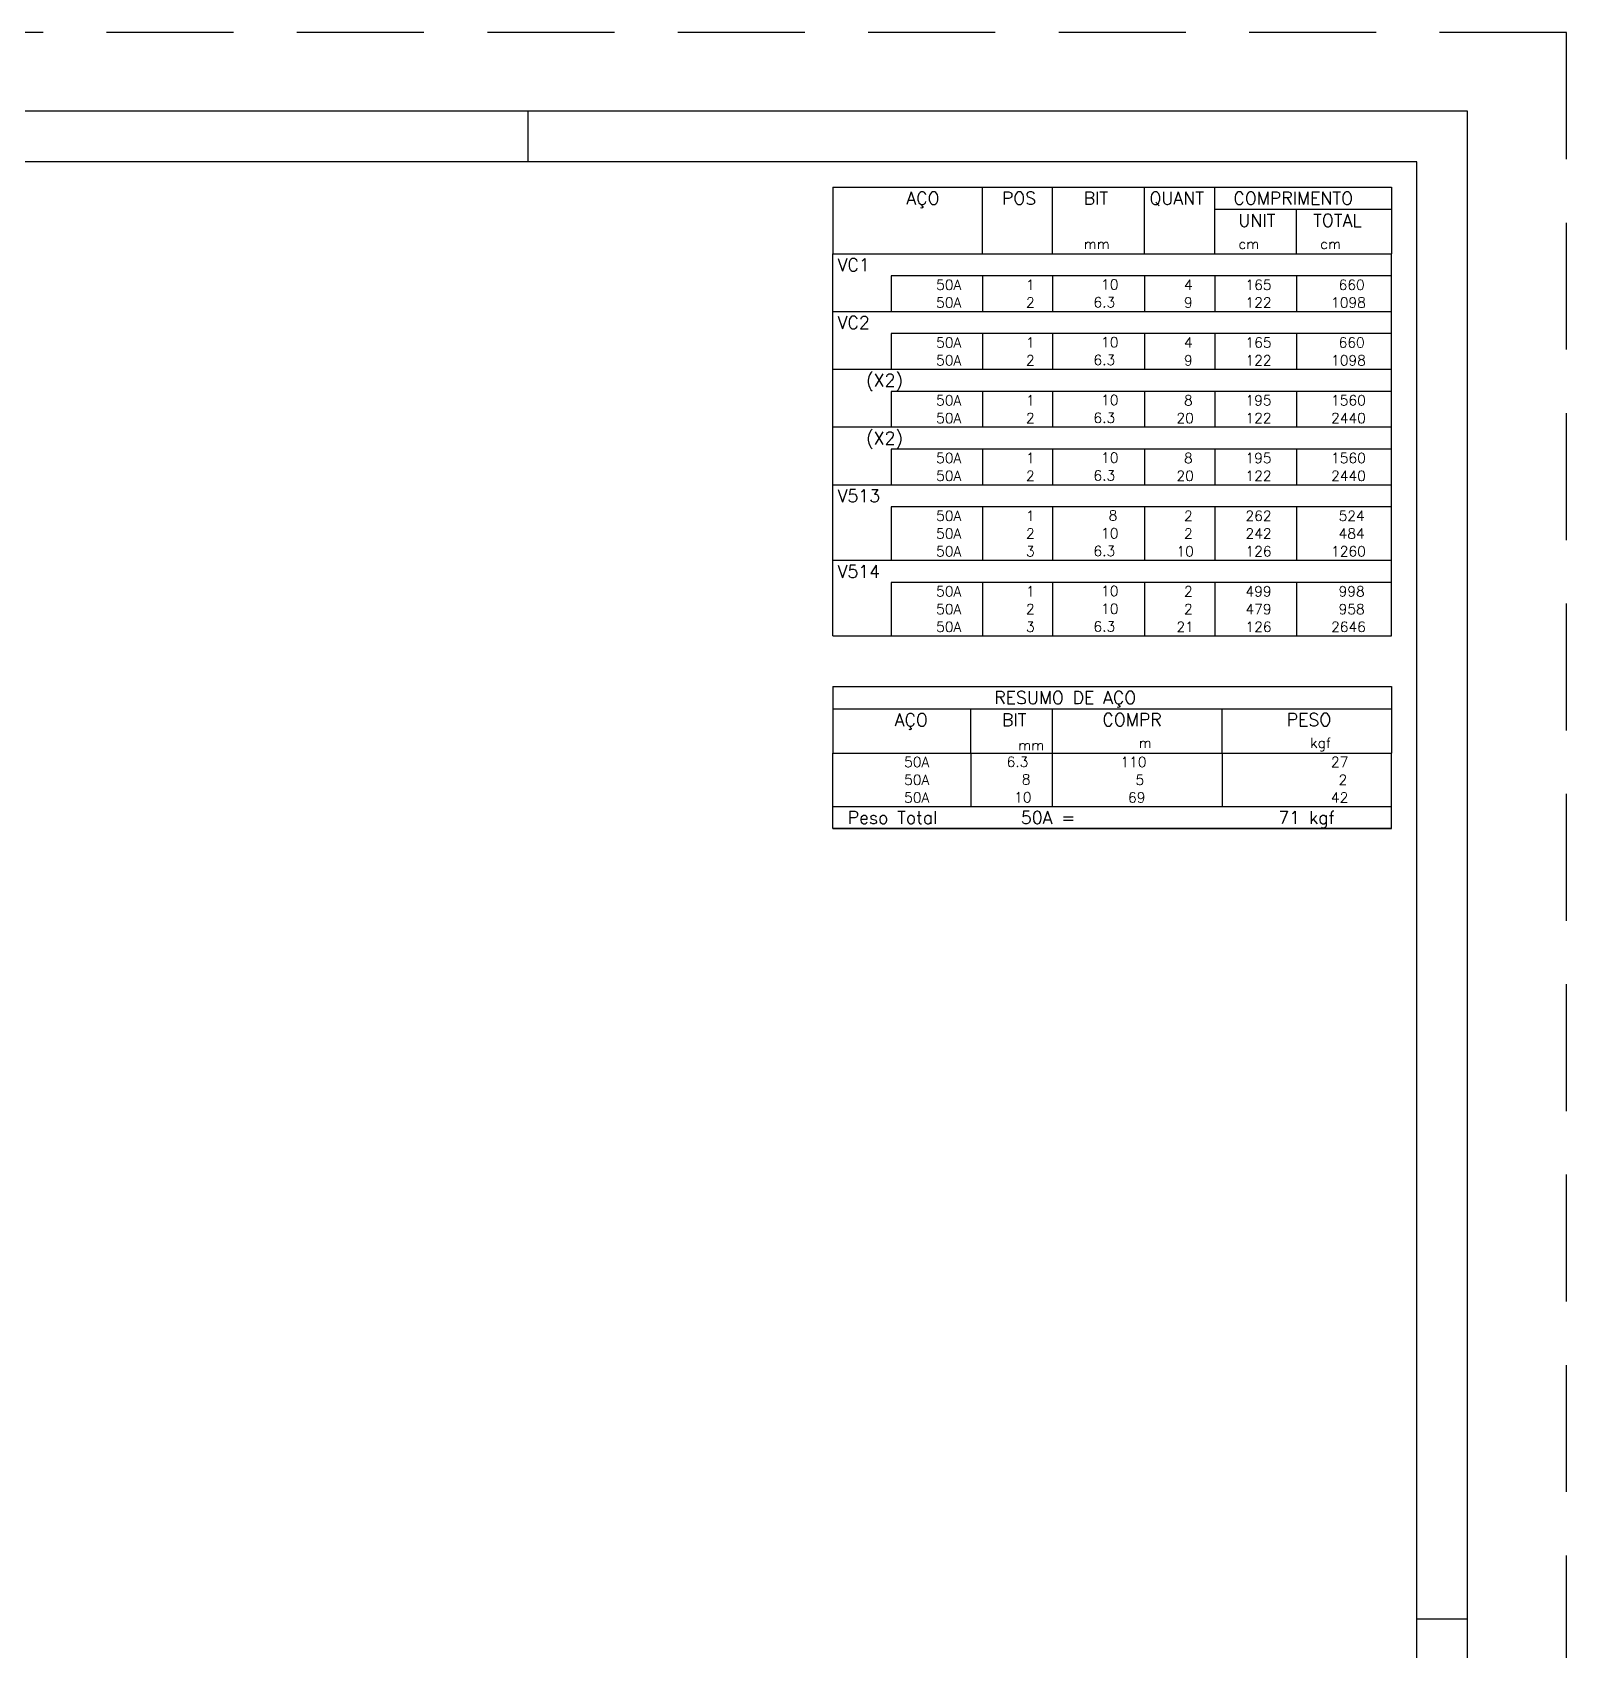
# Model space of a CAD drawing. Extents: x -1.9 to 86, y -1.2 to 61.3.
# Drawn here: x 55.84 to 86.05, y 29.43 to 61.31 of the extents above; entities that cross this region are included whole.
import ezdxf

# ---------------------------------------------------------------- set-up
doc = ezdxf.new("R2010")
doc.units = 0
doc.header["$MEASUREMENT"] = 0
doc.linetypes.add('HIDDEN', pattern=[0.375, 0.25, -0.125])
doc.layers.get('0').update_dxf_attribs({"linetype": 'CONTINUOUS'})
doc.layers.get('Defpoints').update_dxf_attribs({"linetype": 'CONTINUOUS'})
doc.layers.add('ARQ_FOLHA', color=7, linetype='CONTINUOUS')
doc.layers.add('PENA_02', color=2, linetype='CONTINUOUS')
doc.styles.get("Standard").update_dxf_attribs({"font": 'ROMANS.SHX'})

# ---------------------------------------------------------------- blocks, each defined once
blk = doc.blocks.new('FOLHA A1 - 841 X 594')
at = {"layer": 'ARQ_FOLHA', "color": 1}
for p, q in [((-185, 584), (-185, 594)), ((-10, 297), (0, 297))]:
    blk.add_line(p, q, dxfattribs=at)
for points in [[(-841, 0), (0, 0), (0, 594), (-841, 594)], [(-816, 10), (-10, 10), (-10, 584), (-816, 584)]]:
    blk.add_lwpolyline(points, close=True, dxfattribs=at)
at = {"layer": 'Defpoints', "color": 8, "linetype": 'HIDDEN', "ltscale": 100}
blk.add_lwpolyline([(-860.5, 609.5), (-860.5, -15.5), (19.5, -15.5), (19.5, 609.5)], close=True, dxfattribs=at)
blk = doc.blocks.new('*U23')
blk.add_blockref('FOLHA A1 - 841 X 594', (0, 0))

msp = doc.modelspace()

# ---------------------------------------------------------------- linework, layer by layer
at = {"layer": 'PENA_02', "linetype": 'Continuous'}
for p, q in [((71.6, 58.258), (71.6, 56.946)), ((71.6, 58.258), (82.6, 58.258)), ((74.55, 56.946), (74.55, 58.258)), ((75.93, 56.946), (75.93, 58.258)), ((77.74, 56.946), (77.74, 58.258)), ((79.12, 56.946), (79.12, 58.258)), ((82.6, 58.258), (82.6, 56.946)), ((79.12, 57.821), (82.6, 57.821)), ((80.73, 56.946), (80.73, 57.821)), ((71.6, 56.946), (82.6, 56.946)), ((71.6, 56.508), (71.6, 56.946)), ((71.6, 56.946), (82.6, 56.946)), ((82.6, 56.508), (82.6, 56.946)), ((71.6, 56.158), (71.6, 56.508)), ((82.6, 56.508), (72.75, 56.508)), ((72.75, 56.508), (72.75, 56.158)), ((74.55, 56.508), (74.55, 56.158)), ((75.93, 56.508), (75.93, 56.158)), ((77.74, 56.508), (77.74, 56.158)), ((79.12, 56.508), (79.12, 56.158)), ((80.73, 56.508), (80.73, 56.158)), ((82.6, 56.158), (82.6, 56.508)), ((71.6, 55.808), (71.6, 56.158)), ((72.75, 56.158), (72.75, 55.808)), ((74.55, 56.158), (74.55, 55.808)), ((75.93, 56.158), (75.93, 55.808)), ((77.74, 56.158), (77.74, 55.808)), ((79.12, 56.158), (79.12, 55.808)), ((80.73, 56.158), (80.73, 55.808)), ((82.6, 55.808), (82.6, 56.158)), ((71.6, 55.371), (71.6, 55.808)), ((71.6, 55.808), (82.6, 55.808)), ((82.6, 55.371), (82.6, 55.808)), ((71.6, 55.021), (71.6, 55.371)), ((82.6, 55.371), (72.75, 55.371)), ((72.75, 55.371), (72.75, 55.021)), ((74.55, 55.371), (74.55, 55.021)), ((75.93, 55.371), (75.93, 55.021)), ((77.74, 55.371), (77.74, 55.021)), ((79.12, 55.371), (79.12, 55.021)), ((80.73, 55.371), (80.73, 55.021)), ((82.6, 55.021), (82.6, 55.371)), ((71.6, 54.671), (71.6, 55.021)), ((72.75, 55.021), (72.75, 54.671)), ((74.55, 55.021), (74.55, 54.671)), ((75.93, 55.021), (75.93, 54.671)), ((77.74, 55.021), (77.74, 54.671)), ((79.12, 55.021), (79.12, 54.671)), ((80.73, 55.021), (80.73, 54.671)), ((82.6, 54.671), (82.6, 55.021)), ((71.6, 54.233), (71.6, 54.671)), ((71.6, 54.671), (82.6, 54.671)), ((82.6, 54.233), (82.6, 54.671)), ((71.6, 53.883), (71.6, 54.233)), ((82.6, 54.233), (72.75, 54.233)), ((72.75, 54.233), (72.75, 53.883)), ((74.55, 54.233), (74.55, 53.883)), ((75.93, 54.233), (75.93, 53.883)), ((77.74, 54.233), (77.74, 53.883)), ((79.12, 54.233), (79.12, 53.883)), ((80.73, 54.233), (80.73, 53.883)), ((82.6, 53.883), (82.6, 54.233)), ((71.6, 53.533), (71.6, 53.883)), ((72.75, 53.883), (72.75, 53.533)), ((74.55, 53.883), (74.55, 53.533)), ((75.93, 53.883), (75.93, 53.533)), ((77.74, 53.883), (77.74, 53.533)), ((79.12, 53.883), (79.12, 53.533)), ((80.73, 53.883), (80.73, 53.533)), ((82.6, 53.533), (82.6, 53.883)), ((71.6, 53.096), (71.6, 53.533)), ((71.6, 53.533), (82.6, 53.533)), ((82.6, 53.096), (82.6, 53.533)), ((71.6, 52.746), (71.6, 53.096)), ((82.6, 53.096), (72.75, 53.096)), ((72.75, 53.096), (72.75, 52.746)), ((74.55, 53.096), (74.55, 52.746)), ((75.93, 53.096), (75.93, 52.746)), ((77.74, 53.096), (77.74, 52.746)), ((79.12, 53.096), (79.12, 52.746)), ((80.73, 53.096), (80.73, 52.746)), ((82.6, 52.746), (82.6, 53.096)), ((71.6, 52.396), (71.6, 52.746)), ((72.75, 52.746), (72.75, 52.396)), ((74.55, 52.746), (74.55, 52.396)), ((75.93, 52.746), (75.93, 52.396)), ((77.74, 52.746), (77.74, 52.396)), ((79.12, 52.746), (79.12, 52.396)), ((80.73, 52.746), (80.73, 52.396)), ((82.6, 52.396), (82.6, 52.746)), ((71.6, 51.958), (71.6, 52.396)), ((71.6, 52.396), (82.6, 52.396)), ((82.6, 51.958), (82.6, 52.396)), ((71.6, 51.608), (71.6, 51.958)), ((82.6, 51.958), (72.75, 51.958)), ((72.75, 51.958), (72.75, 51.608)), ((74.55, 51.958), (74.55, 51.608)), ((75.93, 51.958), (75.93, 51.608)), ((77.74, 51.958), (77.74, 51.608)), ((79.12, 51.958), (79.12, 51.608)), ((80.73, 51.958), (80.73, 51.608)), ((82.6, 51.608), (82.6, 51.958)), ((71.6, 51.258), (71.6, 51.608)), ((72.75, 51.608), (72.75, 51.258)), ((74.55, 51.608), (74.55, 51.258)), ((75.93, 51.608), (75.93, 51.258)), ((77.74, 51.608), (77.74, 51.258)), ((79.12, 51.608), (79.12, 51.258)), ((80.73, 51.608), (80.73, 51.258)), ((82.6, 51.258), (82.6, 51.608)), ((71.6, 50.908), (71.6, 51.258)), ((72.75, 51.258), (72.75, 50.908)), ((74.55, 51.258), (74.55, 50.908)), ((75.93, 51.258), (75.93, 50.908)), ((77.74, 51.258), (77.74, 50.908)), ((79.12, 51.258), (79.12, 50.908)), ((80.73, 51.258), (80.73, 50.908)), ((82.6, 50.908), (82.6, 51.258)), ((71.6, 50.471), (71.6, 50.908)), ((71.6, 50.908), (82.6, 50.908)), ((82.6, 50.471), (82.6, 50.908)), ((71.6, 50.121), (71.6, 50.471)), ((82.6, 50.471), (72.75, 50.471)), ((72.75, 50.471), (72.75, 50.121)), ((74.55, 50.471), (74.55, 50.121)), ((75.93, 50.471), (75.93, 50.121)), ((77.74, 50.471), (77.74, 50.121)), ((79.12, 50.471), (79.12, 50.121)), ((80.73, 50.471), (80.73, 50.121)), ((82.6, 50.121), (82.6, 50.471)), ((71.6, 49.771), (71.6, 50.121)), ((72.75, 50.121), (72.75, 49.771)), ((74.55, 50.121), (74.55, 49.771)), ((75.93, 50.121), (75.93, 49.771)), ((77.74, 50.121), (77.74, 49.771)), ((79.12, 50.121), (79.12, 49.771)), ((80.73, 50.121), (80.73, 49.771)), ((82.6, 49.771), (82.6, 50.121)), ((71.6, 49.421), (71.6, 49.771)), ((72.75, 49.771), (72.75, 49.421)), ((74.55, 49.771), (74.55, 49.421)), ((75.93, 49.771), (75.93, 49.421)), ((77.74, 49.771), (77.74, 49.421)), ((79.12, 49.771), (79.12, 49.421)), ((80.73, 49.771), (80.73, 49.421)), ((82.6, 49.421), (82.6, 49.771)), ((71.6, 49.421), (82.6, 49.421)), ((71.6, 48.421), (71.6, 47.108)), ((71.6, 48.421), (82.6, 48.421)), ((82.6, 48.421), (82.6, 47.108)), ((71.6, 47.983), (82.6, 47.983)), ((74.32, 47.108), (74.32, 47.983)), ((75.93, 47.108), (75.93, 47.983)), ((79.265, 47.108), (79.265, 47.983)), ((71.6, 47.108), (82.6, 47.108)), ((71.6, 46.758), (71.6, 47.108)), ((74.32, 47.108), (74.32, 46.758)), ((75.93, 46.758), (75.93, 47.108)), ((79.265, 47.108), (79.265, 46.758)), ((82.6, 46.758), (82.6, 47.108)), ((71.6, 46.408), (71.6, 46.758)), ((74.32, 46.758), (74.32, 46.408)), ((75.93, 46.408), (75.93, 46.758)), ((79.265, 46.758), (79.265, 46.408)), ((82.6, 46.408), (82.6, 46.758)), ((71.6, 46.058), (71.6, 46.408)), ((74.32, 46.408), (74.32, 46.058)), ((75.93, 46.058), (75.93, 46.408)), ((79.265, 46.408), (79.265, 46.058)), ((82.6, 46.058), (82.6, 46.408)), ((71.6, 46.058), (82.6, 46.058)), ((71.6, 45.621), (71.6, 46.058)), ((71.6, 46.058), (82.6, 46.058)), ((82.6, 45.621), (82.6, 46.058)), ((82.6, 45.621), (71.6, 45.621)), ((71.6, 45.621), (82.6, 45.621))]:
    msp.add_line(p, q, dxfattribs=at)

# ---------------------------------------------------------------- block references
at = {"xscale": 0.09999999999999938, "yscale": 0.09999999999999938, "zscale": 0.09999999999999938}
msp.add_blockref('*U23', (84.1, 0.356), dxfattribs=at)

# ---------------------------------------------------------------- texts
at = {"layer": 'PENA_02', "linetype": 'Continuous'}
for s, height, p in [('AÇO', 0.25, (73.05, 57.914)), ('POS', 0.25, (74.93, 57.914)), ('BIT', 0.25, (76.54, 57.914)), ('QUANT', 0.25, (77.836, 57.914)), ('COMPRIMENTO', 0.25, (79.489, 57.914)), ('UNIT', 0.25, (79.587, 57.477)), ('TOTAL', 0.25, (81.059, 57.477)), ('mm', 0.2, (76.54, 57.039)), ('cm', 0.2, (79.587, 57.039)), ('cm', 0.2, (81.197, 57.039)), ('VC1', 0.25, (71.696, 56.602)), ('     50A', 0.2, (72.89, 56.233)), ('  1', 0.2, (75.13, 56.233)), ('     10', 0.2, (76.137, 56.239)), ('    4', 0.2, (77.92, 56.233)), ('    165', 0.2, (79.13, 56.233)), ('    660', 0.2, (80.964, 56.233)), ('     50A', 0.2, (72.89, 55.883)), ('  2', 0.2, (75.13, 55.883)), ('    6.3', 0.2, (76.137, 55.889)), ('    9', 0.2, (77.92, 55.883)), ('    122', 0.2, (79.13, 55.883)), ('   1098', 0.2, (80.964, 55.883)), ('VC2', 0.25, (71.696, 55.464)), ('     50A', 0.2, (72.89, 55.096)), ('  1', 0.2, (75.13, 55.096)), ('     10', 0.2, (76.137, 55.102)), ('    4', 0.2, (77.92, 55.096)), ('    165', 0.2, (79.13, 55.096)), ('    660', 0.2, (80.964, 55.096)), ('     50A', 0.2, (72.89, 54.746)), ('  2', 0.2, (75.13, 54.746)), ('    6.3', 0.2, (76.137, 54.752)), ('    9', 0.2, (77.92, 54.746)), ('    122', 0.2, (79.13, 54.746)), ('   1098', 0.2, (80.964, 54.746)), ('   (X2)', 0.25, (71.696, 54.327)), ('     50A', 0.2, (72.89, 53.958)), ('  1', 0.2, (75.13, 53.958)), ('     10', 0.2, (76.137, 53.964)), ('    8', 0.2, (77.92, 53.958)), ('    195', 0.2, (79.13, 53.958)), ('   1560', 0.2, (80.964, 53.958)), ('     50A', 0.2, (72.89, 53.608)), ('  2', 0.2, (75.13, 53.608)), ('    6.3', 0.2, (76.137, 53.614)), ('   20', 0.2, (77.92, 53.608)), ('    122', 0.2, (79.13, 53.608)), ('   2440', 0.2, (80.964, 53.608)), ('   (X2)', 0.25, (71.696, 53.189)), ('     50A', 0.2, (72.89, 52.821)), ('  1', 0.2, (75.13, 52.821)), ('     10', 0.2, (76.137, 52.827)), ('    8', 0.2, (77.92, 52.821)), ('    195', 0.2, (79.13, 52.821)), ('   1560', 0.2, (80.964, 52.821)), ('     50A', 0.2, (72.89, 52.471)), ('  2', 0.2, (75.13, 52.471)), ('    6.3', 0.2, (76.137, 52.477)), ('   20', 0.2, (77.92, 52.471)), ('    122', 0.2, (79.13, 52.471)), ('   2440', 0.2, (80.964, 52.471)), ('V513', 0.25, (71.696, 52.052)), ('     50A', 0.2, (72.89, 51.683)), ('  1', 0.2, (75.13, 51.683)), ('      8', 0.2, (76.137, 51.689)), ('    2', 0.2, (77.92, 51.683)), ('    262', 0.2, (79.13, 51.683)), ('    524', 0.2, (80.964, 51.683)), ('     50A', 0.2, (72.89, 51.333)), ('  2', 0.2, (75.13, 51.333)), ('     10', 0.2, (76.137, 51.339)), ('    2', 0.2, (77.92, 51.333)), ('    242', 0.2, (79.13, 51.333)), ('    484', 0.2, (80.964, 51.333)), ('     50A', 0.2, (72.89, 50.983)), ('  3', 0.2, (75.13, 50.983)), ('    6.3', 0.2, (76.137, 50.989)), ('   10', 0.2, (77.92, 50.983)), ('    126', 0.2, (79.13, 50.983)), ('   1260', 0.2, (80.964, 50.983)), ('V514', 0.25, (71.696, 50.564)), ('     50A', 0.2, (72.89, 50.196)), ('  1', 0.2, (75.13, 50.196)), ('     10', 0.2, (76.137, 50.202)), ('    2', 0.2, (77.92, 50.196)), ('    499', 0.2, (79.13, 50.196)), ('    998', 0.2, (80.964, 50.196)), ('     50A', 0.2, (72.89, 49.846)), ('  2', 0.2, (75.13, 49.846)), ('     10', 0.2, (76.137, 49.852)), ('    2', 0.2, (77.92, 49.846)), ('    479', 0.2, (79.13, 49.846)), ('    958', 0.2, (80.964, 49.846)), ('     50A', 0.2, (72.89, 49.496)), ('  3', 0.2, (75.13, 49.496)), ('    6.3', 0.2, (76.137, 49.502)), ('   21', 0.2, (77.92, 49.496)), ('    126', 0.2, (79.13, 49.496)), ('   2646', 0.2, (80.964, 49.496)), ('RESUMO DE AÇO', 0.25, (74.78, 48.077)), ('AÇO', 0.25, (72.82, 47.639)), ('BIT', 0.25, (74.93, 47.639)), ('COMPR', 0.25, (76.909, 47.643)), ('PESO', 0.25, (80.538, 47.643)), ('mm', 0.2, (75.251, 47.165)), ('m', 0.2, (77.623, 47.212)), ('kgf', 0.2, (81.001, 47.212)), ('     50A', 0.2, (72.26, 46.833)), ('    6.3', 0.2, (74.427, 46.839)), ('    110', 0.2, (76.668, 46.833)), ('      27', 0.2, (80.515, 46.833)), ('     50A', 0.2, (72.26, 46.483)), ('      8', 0.2, (74.427, 46.489)), ('      5', 0.2, (76.668, 46.483)), ('       2', 0.2, (80.515, 46.483)), ('     50A', 0.2, (72.26, 46.133)), ('     10', 0.2, (74.427, 46.139)), ('     69', 0.2, (76.668, 46.133)), ('      42', 0.2, (80.515, 46.133)), ('Peso Total        50A =', 0.25, (71.893, 45.714)), ('      71 kgf', 0.25, (79.257, 45.714))]:
    msp.add_text(s, height=height, dxfattribs=at).set_placement(p)

doc.saveas('drawing.dxf')
